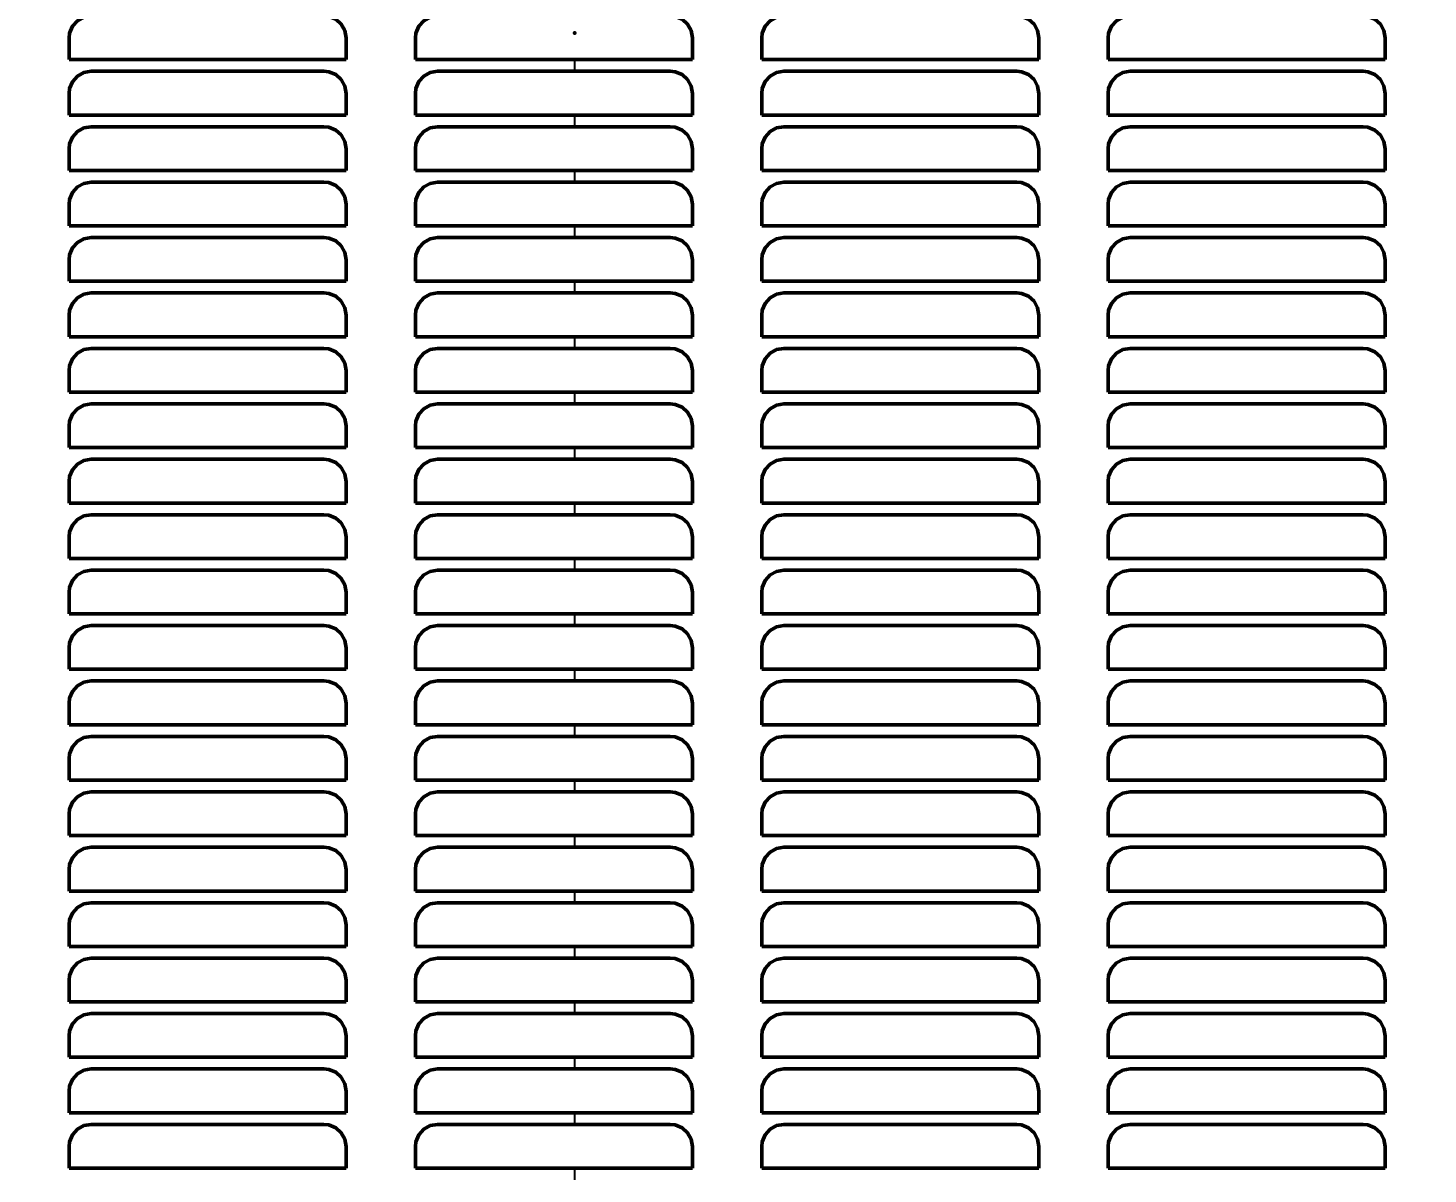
# Model space of a CAD drawing. Header units: inches. Extents: x -0.3 to 42.3, y 0 to 41.5.
# Drawn here: x 12.57 to 25.2, y 10.3 to 20.64 of the extents above; entities that cross this region are included whole.
import ezdxf

# ---------------------------------------------------------------- set-up
doc = ezdxf.new("R2010")
doc.units = ezdxf.units.IN
doc.header["$MEASUREMENT"] = 0
for name, color, linetype, lineweight in [('2d ConnectionPoints', 7, 'Continuous', 50), ('AM_0', 7, 'Continuous', 50), ('AM_4', 3, 'Continuous', 25), ('AM_5', 3, 'Continuous', 25)]:
    doc.layers.add(name, color=color, linetype=linetype, lineweight=lineweight)
doc.dimstyles.get("Standard").update_dxf_attribs({"dimtxt": 0.18, "dimasz": 0.18, "dimexe": 0.18, "dimexo": 0.0625, "dimgap": 0.09, "dimtad": 0, "dimtih": 1, "dimtoh": 1, "dimdec": 4, "dimzin": 0, "dimdsep": 46, "dimtxsty": 'Standard', "dimcen": 0.09, "dimadec": 0, "dimazin": 0, "dimtfac": 1, "dimtdec": 4, "dimtofl": 0, "dimtmove": 0, "dimatfit": 3, "dimfxl": 1, "dimtolj": 1, "dimtzin": 0, "dimarcsym": 0})

# ---------------------------------------------------------------- blocks, each defined once
blk = doc.blocks.new('*D1')
at = {"layer": 'AM_5', "color": 0, "lineweight": -2}
for p, q in [((17.5, 41.5), (39.27, 41.5)), ((39.27, 39.5), (39.27, 26.385)), ((39.27, 2), (39.27, 15.115)), ((3.39, 0), (39.27, 0))]:
    blk.add_line(p, q, dxfattribs=at)
at = {"layer": 'AM_5', "color": 0}
for points in [[(39.603, 39.5), (38.937, 39.5), (39.27, 41.5)], [(38.937, 2), (39.603, 2), (39.27, 0)]]:
    blk.add_solid(points, dxfattribs=at)
at = {"layer": 'Defpoints', "color": 0}
for p in [(17.5, 41.5), (3.39, 0), (39.27, 0)]:
    blk.add_point(p, dxfattribs=at)
at = {"layer": 'AM_5', "color": 0, "insert": (39.27, 20.75), "char_height": 2, "attachment_point": 5, "rotation": 90}
blk.add_mtext('\\A1;41.5 in', dxfattribs=at)

msp = doc.modelspace()

# ---------------------------------------------------------------- linework, layer by layer
at = {"layer": '2d ConnectionPoints'}
msp.add_point((17.5, 20.594), dxfattribs=at)
msp.add_point((17.5, 20.594), dxfattribs=at)
at = {"layer": 'AM_0'}
for p, q in [((12.939, 20.55), (12.939, 20.355)), ((15.439, 20.355), (15.439, 20.55)), ((16.064, 20.55), (16.064, 20.355)), ((18.564, 20.355), (18.564, 20.55)), ((19.189, 20.55), (19.189, 20.355)), ((21.689, 20.355), (21.689, 20.55)), ((22.314, 20.55), (22.314, 20.355)), ((24.814, 20.355), (24.814, 20.55)), ((12.939, 20.355), (15.439, 20.355)), ((16.064, 20.355), (18.564, 20.355)), ((19.189, 20.355), (21.689, 20.355)), ((22.314, 20.355), (24.814, 20.355)), ((15.239, 20.25), (13.139, 20.25)), ((18.364, 20.25), (16.264, 20.25)), ((21.489, 20.25), (19.389, 20.25)), ((24.614, 20.25), (22.514, 20.25)), ((12.939, 20.05), (12.939, 19.855)), ((15.439, 19.855), (15.439, 20.05)), ((16.064, 20.05), (16.064, 19.855)), ((18.564, 19.855), (18.564, 20.05)), ((19.189, 20.05), (19.189, 19.855)), ((21.689, 19.855), (21.689, 20.05)), ((22.314, 20.05), (22.314, 19.855)), ((24.814, 19.855), (24.814, 20.05)), ((12.939, 19.855), (15.439, 19.855)), ((16.064, 19.855), (18.564, 19.855)), ((19.189, 19.855), (21.689, 19.855)), ((22.314, 19.855), (24.814, 19.855)), ((15.239, 19.75), (13.139, 19.75)), ((18.364, 19.75), (16.264, 19.75)), ((21.489, 19.75), (19.389, 19.75)), ((24.614, 19.75), (22.514, 19.75)), ((12.939, 19.55), (12.939, 19.355)), ((15.439, 19.355), (15.439, 19.55)), ((16.064, 19.55), (16.064, 19.355)), ((18.564, 19.355), (18.564, 19.55)), ((19.189, 19.55), (19.189, 19.355)), ((21.689, 19.355), (21.689, 19.55)), ((22.314, 19.55), (22.314, 19.355)), ((24.814, 19.355), (24.814, 19.55)), ((12.939, 19.355), (15.439, 19.355)), ((16.064, 19.355), (18.564, 19.355)), ((19.189, 19.355), (21.689, 19.355)), ((22.314, 19.355), (24.814, 19.355)), ((15.239, 19.25), (13.139, 19.25)), ((18.364, 19.25), (16.264, 19.25)), ((21.489, 19.25), (19.389, 19.25)), ((24.614, 19.25), (22.514, 19.25)), ((12.939, 19.05), (12.939, 18.855)), ((15.439, 18.855), (15.439, 19.05)), ((16.064, 19.05), (16.064, 18.855)), ((18.564, 18.855), (18.564, 19.05)), ((19.189, 19.05), (19.189, 18.855)), ((21.689, 18.855), (21.689, 19.05)), ((22.314, 19.05), (22.314, 18.855)), ((24.814, 18.855), (24.814, 19.05)), ((12.939, 18.855), (15.439, 18.855)), ((16.064, 18.855), (18.564, 18.855)), ((19.189, 18.855), (21.689, 18.855)), ((22.314, 18.855), (24.814, 18.855)), ((15.239, 18.75), (13.139, 18.75)), ((18.364, 18.75), (16.264, 18.75)), ((21.489, 18.75), (19.389, 18.75)), ((24.614, 18.75), (22.514, 18.75)), ((12.939, 18.55), (12.939, 18.355)), ((15.439, 18.355), (15.439, 18.55)), ((16.064, 18.55), (16.064, 18.355)), ((18.564, 18.355), (18.564, 18.55)), ((19.189, 18.55), (19.189, 18.355)), ((21.689, 18.355), (21.689, 18.55)), ((22.314, 18.55), (22.314, 18.355)), ((24.814, 18.355), (24.814, 18.55)), ((12.939, 18.355), (15.439, 18.355)), ((16.064, 18.355), (18.564, 18.355)), ((19.189, 18.355), (21.689, 18.355)), ((22.314, 18.355), (24.814, 18.355)), ((15.239, 18.25), (13.139, 18.25)), ((18.364, 18.25), (16.264, 18.25)), ((21.489, 18.25), (19.389, 18.25)), ((24.614, 18.25), (22.514, 18.25)), ((12.939, 18.05), (12.939, 17.855)), ((15.439, 17.855), (15.439, 18.05)), ((16.064, 18.05), (16.064, 17.855)), ((18.564, 17.855), (18.564, 18.05)), ((19.189, 18.05), (19.189, 17.855)), ((21.689, 17.855), (21.689, 18.05)), ((22.314, 18.05), (22.314, 17.855)), ((24.814, 17.855), (24.814, 18.05)), ((12.939, 17.855), (15.439, 17.855)), ((16.064, 17.855), (18.564, 17.855)), ((19.189, 17.855), (21.689, 17.855)), ((22.314, 17.855), (24.814, 17.855)), ((15.239, 17.75), (13.139, 17.75)), ((18.364, 17.75), (16.264, 17.75)), ((21.489, 17.75), (19.389, 17.75)), ((24.614, 17.75), (22.514, 17.75)), ((12.939, 17.55), (12.939, 17.355)), ((15.439, 17.355), (15.439, 17.55)), ((16.064, 17.55), (16.064, 17.355)), ((18.564, 17.355), (18.564, 17.55)), ((19.189, 17.55), (19.189, 17.355)), ((21.689, 17.355), (21.689, 17.55)), ((22.314, 17.55), (22.314, 17.355)), ((24.814, 17.355), (24.814, 17.55)), ((12.939, 17.355), (15.439, 17.355)), ((16.064, 17.355), (18.564, 17.355)), ((19.189, 17.355), (21.689, 17.355)), ((22.314, 17.355), (24.814, 17.355)), ((15.239, 17.25), (13.139, 17.25)), ((18.364, 17.25), (16.264, 17.25)), ((21.489, 17.25), (19.389, 17.25)), ((24.614, 17.25), (22.514, 17.25)), ((12.939, 17.05), (12.939, 16.855)), ((15.439, 16.855), (15.439, 17.05)), ((16.064, 17.05), (16.064, 16.855)), ((18.564, 16.855), (18.564, 17.05)), ((19.189, 17.05), (19.189, 16.855)), ((21.689, 16.855), (21.689, 17.05)), ((22.314, 17.05), (22.314, 16.855)), ((24.814, 16.855), (24.814, 17.05)), ((12.939, 16.855), (15.439, 16.855)), ((16.064, 16.855), (18.564, 16.855)), ((19.189, 16.855), (21.689, 16.855)), ((22.314, 16.855), (24.814, 16.855)), ((15.239, 16.75), (13.139, 16.75)), ((18.364, 16.75), (16.264, 16.75)), ((21.489, 16.75), (19.389, 16.75)), ((24.614, 16.75), (22.514, 16.75)), ((12.939, 16.55), (12.939, 16.355)), ((15.439, 16.355), (15.439, 16.55)), ((16.064, 16.55), (16.064, 16.355)), ((18.564, 16.355), (18.564, 16.55)), ((19.189, 16.55), (19.189, 16.355)), ((21.689, 16.355), (21.689, 16.55)), ((22.314, 16.55), (22.314, 16.355)), ((24.814, 16.355), (24.814, 16.55)), ((12.939, 16.355), (15.439, 16.355)), ((16.064, 16.355), (18.564, 16.355)), ((19.189, 16.355), (21.689, 16.355)), ((22.314, 16.355), (24.814, 16.355)), ((15.239, 16.25), (13.139, 16.25)), ((18.364, 16.25), (16.264, 16.25)), ((21.489, 16.25), (19.389, 16.25)), ((24.614, 16.25), (22.514, 16.25)), ((12.939, 16.05), (12.939, 15.855)), ((15.439, 15.855), (15.439, 16.05)), ((16.064, 16.05), (16.064, 15.855)), ((18.564, 15.855), (18.564, 16.05)), ((19.189, 16.05), (19.189, 15.855)), ((21.689, 15.855), (21.689, 16.05)), ((22.314, 16.05), (22.314, 15.855)), ((24.814, 15.855), (24.814, 16.05)), ((12.939, 15.855), (15.439, 15.855)), ((16.064, 15.855), (18.564, 15.855)), ((19.189, 15.855), (21.689, 15.855)), ((22.314, 15.855), (24.814, 15.855)), ((15.239, 15.75), (13.139, 15.75)), ((18.364, 15.75), (16.264, 15.75)), ((21.489, 15.75), (19.389, 15.75)), ((24.614, 15.75), (22.514, 15.75)), ((12.939, 15.55), (12.939, 15.355)), ((15.439, 15.355), (15.439, 15.55)), ((16.064, 15.55), (16.064, 15.355)), ((18.564, 15.355), (18.564, 15.55)), ((19.189, 15.55), (19.189, 15.355)), ((21.689, 15.355), (21.689, 15.55)), ((22.314, 15.55), (22.314, 15.355)), ((24.814, 15.355), (24.814, 15.55)), ((12.939, 15.355), (15.439, 15.355)), ((16.064, 15.355), (18.564, 15.355)), ((19.189, 15.355), (21.689, 15.355)), ((22.314, 15.355), (24.814, 15.355)), ((15.239, 15.25), (13.139, 15.25)), ((18.364, 15.25), (16.264, 15.25)), ((21.489, 15.25), (19.389, 15.25)), ((24.614, 15.25), (22.514, 15.25)), ((12.939, 15.05), (12.939, 14.855)), ((15.439, 14.855), (15.439, 15.05)), ((16.064, 15.05), (16.064, 14.855)), ((18.564, 14.855), (18.564, 15.05)), ((19.189, 15.05), (19.189, 14.855)), ((21.689, 14.855), (21.689, 15.05)), ((22.314, 15.05), (22.314, 14.855)), ((24.814, 14.855), (24.814, 15.05)), ((12.939, 14.855), (15.439, 14.855)), ((16.064, 14.855), (18.564, 14.855)), ((19.189, 14.855), (21.689, 14.855)), ((22.314, 14.855), (24.814, 14.855)), ((15.239, 14.75), (13.139, 14.75)), ((18.364, 14.75), (16.264, 14.75)), ((21.489, 14.75), (19.389, 14.75)), ((24.614, 14.75), (22.514, 14.75)), ((12.939, 14.55), (12.939, 14.355)), ((15.439, 14.355), (15.439, 14.55)), ((16.064, 14.55), (16.064, 14.355)), ((18.564, 14.355), (18.564, 14.55)), ((19.189, 14.55), (19.189, 14.355)), ((21.689, 14.355), (21.689, 14.55)), ((22.314, 14.55), (22.314, 14.355)), ((24.814, 14.355), (24.814, 14.55)), ((12.939, 14.355), (15.439, 14.355)), ((16.064, 14.355), (18.564, 14.355)), ((19.189, 14.355), (21.689, 14.355)), ((22.314, 14.355), (24.814, 14.355)), ((15.239, 14.25), (13.139, 14.25)), ((18.364, 14.25), (16.264, 14.25)), ((21.489, 14.25), (19.389, 14.25)), ((24.614, 14.25), (22.514, 14.25)), ((12.939, 14.05), (12.939, 13.855)), ((15.439, 13.855), (15.439, 14.05)), ((16.064, 14.05), (16.064, 13.855)), ((18.564, 13.855), (18.564, 14.05)), ((19.189, 14.05), (19.189, 13.855)), ((21.689, 13.855), (21.689, 14.05)), ((22.314, 14.05), (22.314, 13.855)), ((24.814, 13.855), (24.814, 14.05)), ((12.939, 13.855), (15.439, 13.855)), ((16.064, 13.855), (18.564, 13.855)), ((19.189, 13.855), (21.689, 13.855)), ((22.314, 13.855), (24.814, 13.855)), ((15.239, 13.75), (13.139, 13.75)), ((18.364, 13.75), (16.264, 13.75)), ((21.489, 13.75), (19.389, 13.75)), ((24.614, 13.75), (22.514, 13.75)), ((12.939, 13.55), (12.939, 13.355)), ((15.439, 13.355), (15.439, 13.55)), ((16.064, 13.55), (16.064, 13.355)), ((18.564, 13.355), (18.564, 13.55)), ((19.189, 13.55), (19.189, 13.355)), ((21.689, 13.355), (21.689, 13.55)), ((22.314, 13.55), (22.314, 13.355)), ((24.814, 13.355), (24.814, 13.55)), ((12.939, 13.355), (15.439, 13.355)), ((16.064, 13.355), (18.564, 13.355)), ((19.189, 13.355), (21.689, 13.355)), ((22.314, 13.355), (24.814, 13.355)), ((15.239, 13.25), (13.139, 13.25)), ((18.364, 13.25), (16.264, 13.25)), ((21.489, 13.25), (19.389, 13.25)), ((24.614, 13.25), (22.514, 13.25)), ((12.939, 13.05), (12.939, 12.855)), ((15.439, 12.855), (15.439, 13.05)), ((16.064, 13.05), (16.064, 12.855)), ((18.564, 12.855), (18.564, 13.05)), ((19.189, 13.05), (19.189, 12.855)), ((21.689, 12.855), (21.689, 13.05)), ((22.314, 13.05), (22.314, 12.855)), ((24.814, 12.855), (24.814, 13.05)), ((12.939, 12.855), (15.439, 12.855)), ((16.064, 12.855), (18.564, 12.855)), ((19.189, 12.855), (21.689, 12.855)), ((22.314, 12.855), (24.814, 12.855)), ((15.239, 12.75), (13.139, 12.75)), ((18.364, 12.75), (16.264, 12.75)), ((21.489, 12.75), (19.389, 12.75)), ((24.614, 12.75), (22.514, 12.75)), ((12.939, 12.55), (12.939, 12.355)), ((15.439, 12.355), (15.439, 12.55)), ((16.064, 12.55), (16.064, 12.355)), ((18.564, 12.355), (18.564, 12.55)), ((19.189, 12.55), (19.189, 12.355)), ((21.689, 12.355), (21.689, 12.55)), ((22.314, 12.55), (22.314, 12.355)), ((24.814, 12.355), (24.814, 12.55)), ((12.939, 12.355), (15.439, 12.355)), ((16.064, 12.355), (18.564, 12.355)), ((19.189, 12.355), (21.689, 12.355)), ((22.314, 12.355), (24.814, 12.355)), ((15.239, 12.25), (13.139, 12.25)), ((18.364, 12.25), (16.264, 12.25)), ((21.489, 12.25), (19.389, 12.25)), ((24.614, 12.25), (22.514, 12.25)), ((12.939, 12.05), (12.939, 11.855)), ((15.439, 11.855), (15.439, 12.05)), ((16.064, 12.05), (16.064, 11.855)), ((18.564, 11.855), (18.564, 12.05)), ((19.189, 12.05), (19.189, 11.855)), ((21.689, 11.855), (21.689, 12.05)), ((22.314, 12.05), (22.314, 11.855)), ((24.814, 11.855), (24.814, 12.05)), ((12.939, 11.855), (15.439, 11.855)), ((15.239, 11.75), (13.139, 11.75)), ((16.064, 11.855), (18.564, 11.855)), ((18.364, 11.75), (16.264, 11.75)), ((19.189, 11.855), (21.689, 11.855)), ((21.489, 11.75), (19.389, 11.75)), ((22.314, 11.855), (24.814, 11.855)), ((24.614, 11.75), (22.514, 11.75)), ((12.939, 11.55), (12.939, 11.355)), ((15.439, 11.355), (15.439, 11.55)), ((16.064, 11.55), (16.064, 11.355)), ((18.564, 11.355), (18.564, 11.55)), ((19.189, 11.55), (19.189, 11.355)), ((21.689, 11.355), (21.689, 11.55)), ((22.314, 11.55), (22.314, 11.355)), ((24.814, 11.355), (24.814, 11.55)), ((12.939, 11.355), (15.439, 11.355)), ((15.239, 11.25), (13.139, 11.25)), ((16.064, 11.355), (18.564, 11.355)), ((18.364, 11.25), (16.264, 11.25)), ((19.189, 11.355), (21.689, 11.355)), ((21.489, 11.25), (19.389, 11.25)), ((22.314, 11.355), (24.814, 11.355)), ((24.614, 11.25), (22.514, 11.25)), ((12.939, 11.05), (12.939, 10.855)), ((15.439, 10.855), (15.439, 11.05)), ((16.064, 11.05), (16.064, 10.855)), ((18.564, 10.855), (18.564, 11.05)), ((19.189, 11.05), (19.189, 10.855)), ((21.689, 10.855), (21.689, 11.05)), ((22.314, 11.05), (22.314, 10.855)), ((24.814, 10.855), (24.814, 11.05)), ((12.939, 10.855), (15.439, 10.855)), ((15.239, 10.75), (13.139, 10.75)), ((16.064, 10.855), (18.564, 10.855)), ((18.364, 10.75), (16.264, 10.75)), ((19.189, 10.855), (21.689, 10.855)), ((21.489, 10.75), (19.389, 10.75)), ((22.314, 10.855), (24.814, 10.855)), ((24.614, 10.75), (22.514, 10.75)), ((12.939, 10.55), (12.939, 10.355)), ((15.439, 10.355), (15.439, 10.55)), ((16.064, 10.55), (16.064, 10.355)), ((18.564, 10.355), (18.564, 10.55)), ((19.189, 10.55), (19.189, 10.355)), ((21.689, 10.355), (21.689, 10.55)), ((22.314, 10.55), (22.314, 10.355)), ((24.814, 10.355), (24.814, 10.55)), ((12.939, 10.355), (15.439, 10.355)), ((16.064, 10.355), (18.564, 10.355)), ((19.189, 10.355), (21.689, 10.355)), ((22.314, 10.355), (24.814, 10.355))]:
    msp.add_line(p, q, dxfattribs=at)
for points in [[(13.139, 20.75), (13.07276, 20.73871), (13.014, 20.70612), (12.96934, 20.65591), (12.94385, 20.59377), (12.939, 20.55)], [(15.439, 20.55), (15.42773, 20.61619), (15.39519, 20.67492), (15.34504, 20.71958), (15.28293, 20.74511), (15.239, 20.75)], [(16.264, 20.75), (16.1978, 20.73872), (16.13906, 20.70617), (16.0944, 20.65601), (16.06888, 20.59389), (16.064, 20.55)], [(18.564, 20.55), (18.55273, 20.6162), (18.52018, 20.67493), (18.47002, 20.71959), (18.40791, 20.74512), (18.364, 20.75)], [(19.389, 20.75), (19.32279, 20.73872), (19.26405, 20.70617), (19.2194, 20.656), (19.19387, 20.59388), (19.189, 20.55)], [(21.689, 20.55), (21.67774, 20.61617), (21.64522, 20.67488), (21.59511, 20.71953), (21.53302, 20.7451), (21.489, 20.75)], [(22.514, 20.75), (22.44776, 20.73871), (22.38898, 20.70611), (22.34433, 20.65589), (22.31884, 20.59374), (22.314, 20.55)], [(24.814, 20.55), (24.80276, 20.61611), (24.77031, 20.67476), (24.7203, 20.71941), (24.65825, 20.74504), (24.614, 20.75)], [(13.139, 20.25), (13.07276, 20.23871), (13.014, 20.20612), (12.96934, 20.15591), (12.94385, 20.09377), (12.939, 20.05)], [(15.439, 20.05), (15.42773, 20.11619), (15.39519, 20.17492), (15.34504, 20.21958), (15.28293, 20.24511), (15.239, 20.25)], [(16.264, 20.25), (16.1978, 20.23872), (16.13906, 20.20617), (16.0944, 20.15601), (16.06888, 20.09389), (16.064, 20.05)], [(18.564, 20.05), (18.55273, 20.1162), (18.52018, 20.17493), (18.47002, 20.21959), (18.40791, 20.24512), (18.364, 20.25)], [(19.389, 20.25), (19.32279, 20.23872), (19.26405, 20.20617), (19.2194, 20.156), (19.19387, 20.09388), (19.189, 20.05)], [(21.689, 20.05), (21.67774, 20.11617), (21.64522, 20.17488), (21.59511, 20.21953), (21.53302, 20.2451), (21.489, 20.25)], [(22.514, 20.25), (22.44776, 20.23871), (22.38898, 20.20611), (22.34433, 20.15589), (22.31884, 20.09374), (22.314, 20.05)], [(24.814, 20.05), (24.80276, 20.11611), (24.77031, 20.17476), (24.7203, 20.21941), (24.65825, 20.24504), (24.614, 20.25)], [(13.139, 19.75), (13.07276, 19.73871), (13.014, 19.70612), (12.96934, 19.65591), (12.94385, 19.59377), (12.939, 19.55)], [(15.439, 19.55), (15.42773, 19.61619), (15.39519, 19.67492), (15.34504, 19.71958), (15.28293, 19.74511), (15.239, 19.75)], [(16.264, 19.75), (16.1978, 19.73872), (16.13906, 19.70617), (16.0944, 19.65601), (16.06888, 19.59389), (16.064, 19.55)], [(18.564, 19.55), (18.55273, 19.6162), (18.52018, 19.67493), (18.47002, 19.71959), (18.40791, 19.74512), (18.364, 19.75)], [(19.389, 19.75), (19.32279, 19.73872), (19.26405, 19.70617), (19.2194, 19.656), (19.19387, 19.59388), (19.189, 19.55)], [(21.689, 19.55), (21.67774, 19.61617), (21.64522, 19.67488), (21.59511, 19.71953), (21.53302, 19.7451), (21.489, 19.75)], [(22.514, 19.75), (22.44776, 19.73871), (22.38898, 19.70611), (22.34433, 19.65589), (22.31884, 19.59374), (22.314, 19.55)], [(24.814, 19.55), (24.80276, 19.61611), (24.77031, 19.67476), (24.7203, 19.71941), (24.65825, 19.74504), (24.614, 19.75)], [(13.139, 19.25), (13.07276, 19.23871), (13.014, 19.20612), (12.96934, 19.15591), (12.94385, 19.09377), (12.939, 19.05)], [(15.439, 19.05), (15.42773, 19.11619), (15.39519, 19.17492), (15.34504, 19.21958), (15.28293, 19.24511), (15.239, 19.25)], [(16.264, 19.25), (16.1978, 19.23872), (16.13906, 19.20617), (16.0944, 19.15601), (16.06888, 19.09389), (16.064, 19.05)], [(18.564, 19.05), (18.55273, 19.1162), (18.52018, 19.17493), (18.47002, 19.21959), (18.40791, 19.24512), (18.364, 19.25)], [(19.389, 19.25), (19.32279, 19.23872), (19.26405, 19.20617), (19.2194, 19.156), (19.19387, 19.09388), (19.189, 19.05)], [(21.689, 19.05), (21.67774, 19.11617), (21.64522, 19.17488), (21.59511, 19.21953), (21.53302, 19.2451), (21.489, 19.25)], [(22.514, 19.25), (22.44776, 19.23871), (22.38898, 19.20611), (22.34433, 19.15589), (22.31884, 19.09374), (22.314, 19.05)], [(24.814, 19.05), (24.80276, 19.11611), (24.77031, 19.17476), (24.7203, 19.21941), (24.65825, 19.24504), (24.614, 19.25)], [(13.139, 18.75), (13.07276, 18.73871), (13.014, 18.70612), (12.96934, 18.65591), (12.94385, 18.59377), (12.939, 18.55)], [(15.439, 18.55), (15.42773, 18.61619), (15.39519, 18.67492), (15.34504, 18.71958), (15.28293, 18.74511), (15.239, 18.75)], [(16.264, 18.75), (16.1978, 18.73872), (16.13906, 18.70617), (16.0944, 18.65601), (16.06888, 18.59389), (16.064, 18.55)], [(18.564, 18.55), (18.55273, 18.6162), (18.52018, 18.67493), (18.47002, 18.71959), (18.40791, 18.74512), (18.364, 18.75)], [(19.389, 18.75), (19.32279, 18.73872), (19.26405, 18.70617), (19.2194, 18.656), (19.19387, 18.59388), (19.189, 18.55)], [(21.689, 18.55), (21.67774, 18.61617), (21.64522, 18.67488), (21.59511, 18.71953), (21.53302, 18.7451), (21.489, 18.75)], [(22.514, 18.75), (22.44776, 18.73871), (22.38898, 18.70611), (22.34433, 18.65589), (22.31884, 18.59374), (22.314, 18.55)], [(24.814, 18.55), (24.80276, 18.61611), (24.77031, 18.67476), (24.7203, 18.71941), (24.65825, 18.74504), (24.614, 18.75)], [(13.139, 18.25), (13.07276, 18.23871), (13.014, 18.20612), (12.96934, 18.15591), (12.94385, 18.09377), (12.939, 18.05)], [(15.439, 18.05), (15.42773, 18.11619), (15.39519, 18.17492), (15.34504, 18.21958), (15.28293, 18.24511), (15.239, 18.25)], [(16.264, 18.25), (16.1978, 18.23872), (16.13906, 18.20617), (16.0944, 18.15601), (16.06888, 18.09389), (16.064, 18.05)], [(18.564, 18.05), (18.55273, 18.1162), (18.52018, 18.17493), (18.47002, 18.21959), (18.40791, 18.24512), (18.364, 18.25)], [(19.389, 18.25), (19.32279, 18.23872), (19.26405, 18.20617), (19.2194, 18.156), (19.19387, 18.09388), (19.189, 18.05)], [(21.689, 18.05), (21.67774, 18.11617), (21.64522, 18.17488), (21.59511, 18.21953), (21.53302, 18.2451), (21.489, 18.25)], [(22.514, 18.25), (22.44776, 18.23871), (22.38898, 18.20611), (22.34433, 18.15589), (22.31884, 18.09374), (22.314, 18.05)], [(24.814, 18.05), (24.80276, 18.11611), (24.77031, 18.17476), (24.7203, 18.21941), (24.65825, 18.24504), (24.614, 18.25)], [(13.139, 17.75), (13.07276, 17.73871), (13.014, 17.70612), (12.96934, 17.65591), (12.94385, 17.59377), (12.939, 17.55)], [(15.439, 17.55), (15.42773, 17.61619), (15.39519, 17.67492), (15.34504, 17.71958), (15.28293, 17.74511), (15.239, 17.75)], [(16.264, 17.75), (16.1978, 17.73872), (16.13906, 17.70617), (16.0944, 17.65601), (16.06888, 17.59389), (16.064, 17.55)], [(18.564, 17.55), (18.55273, 17.6162), (18.52018, 17.67493), (18.47002, 17.71959), (18.40791, 17.74512), (18.364, 17.75)], [(19.389, 17.75), (19.32279, 17.73872), (19.26405, 17.70617), (19.2194, 17.656), (19.19387, 17.59388), (19.189, 17.55)], [(21.689, 17.55), (21.67774, 17.61617), (21.64522, 17.67488), (21.59511, 17.71953), (21.53302, 17.7451), (21.489, 17.75)], [(22.514, 17.75), (22.44776, 17.73871), (22.38898, 17.70611), (22.34433, 17.65589), (22.31884, 17.59374), (22.314, 17.55)], [(24.814, 17.55), (24.80276, 17.61611), (24.77031, 17.67476), (24.7203, 17.71941), (24.65825, 17.74504), (24.614, 17.75)], [(13.139, 17.25), (13.07276, 17.23871), (13.014, 17.20612), (12.96934, 17.15591), (12.94385, 17.09377), (12.939, 17.05)], [(15.439, 17.05), (15.42773, 17.11619), (15.39519, 17.17492), (15.34504, 17.21958), (15.28293, 17.24511), (15.239, 17.25)], [(16.264, 17.25), (16.1978, 17.23872), (16.13906, 17.20617), (16.0944, 17.15601), (16.06888, 17.09389), (16.064, 17.05)], [(18.564, 17.05), (18.55273, 17.1162), (18.52018, 17.17493), (18.47002, 17.21959), (18.40791, 17.24512), (18.364, 17.25)], [(19.389, 17.25), (19.32279, 17.23872), (19.26405, 17.20617), (19.2194, 17.156), (19.19387, 17.09388), (19.189, 17.05)], [(21.689, 17.05), (21.67774, 17.11617), (21.64522, 17.17488), (21.59511, 17.21953), (21.53302, 17.2451), (21.489, 17.25)], [(22.514, 17.25), (22.44776, 17.23871), (22.38898, 17.20611), (22.34433, 17.15589), (22.31884, 17.09374), (22.314, 17.05)], [(24.814, 17.05), (24.80276, 17.11611), (24.77031, 17.17476), (24.7203, 17.21941), (24.65825, 17.24504), (24.614, 17.25)], [(13.139, 16.75), (13.07276, 16.73871), (13.014, 16.70612), (12.96934, 16.65591), (12.94385, 16.59377), (12.939, 16.55)], [(15.439, 16.55), (15.42773, 16.61619), (15.39519, 16.67492), (15.34504, 16.71958), (15.28293, 16.74511), (15.239, 16.75)], [(16.264, 16.75), (16.1978, 16.73872), (16.13906, 16.70617), (16.0944, 16.65601), (16.06888, 16.59389), (16.064, 16.55)], [(18.564, 16.55), (18.55273, 16.6162), (18.52018, 16.67493), (18.47002, 16.71959), (18.40791, 16.74512), (18.364, 16.75)], [(19.389, 16.75), (19.32279, 16.73872), (19.26405, 16.70617), (19.2194, 16.656), (19.19387, 16.59388), (19.189, 16.55)], [(21.689, 16.55), (21.67774, 16.61617), (21.64522, 16.67488), (21.59511, 16.71953), (21.53302, 16.7451), (21.489, 16.75)], [(22.514, 16.75), (22.44776, 16.73871), (22.38898, 16.70611), (22.34433, 16.65589), (22.31884, 16.59374), (22.314, 16.55)], [(24.814, 16.55), (24.80276, 16.61611), (24.77031, 16.67476), (24.7203, 16.71941), (24.65825, 16.74504), (24.614, 16.75)], [(13.139, 16.25), (13.07276, 16.23871), (13.014, 16.20612), (12.96934, 16.15591), (12.94385, 16.09377), (12.939, 16.05)], [(15.439, 16.05), (15.42773, 16.11619), (15.39519, 16.17492), (15.34504, 16.21958), (15.28293, 16.24511), (15.239, 16.25)], [(16.264, 16.25), (16.1978, 16.23872), (16.13906, 16.20617), (16.0944, 16.15601), (16.06888, 16.09389), (16.064, 16.05)], [(18.564, 16.05), (18.55273, 16.1162), (18.52018, 16.17493), (18.47002, 16.21959), (18.40791, 16.24512), (18.364, 16.25)], [(19.389, 16.25), (19.32279, 16.23872), (19.26405, 16.20617), (19.2194, 16.156), (19.19387, 16.09388), (19.189, 16.05)], [(21.689, 16.05), (21.67774, 16.11617), (21.64522, 16.17488), (21.59511, 16.21953), (21.53302, 16.2451), (21.489, 16.25)], [(22.514, 16.25), (22.44776, 16.23871), (22.38898, 16.20611), (22.34433, 16.15589), (22.31884, 16.09374), (22.314, 16.05)], [(24.814, 16.05), (24.80276, 16.11611), (24.77031, 16.17476), (24.7203, 16.21941), (24.65825, 16.24504), (24.614, 16.25)], [(13.139, 15.75), (13.07276, 15.73871), (13.014, 15.70612), (12.96934, 15.65591), (12.94385, 15.59377), (12.939, 15.55)], [(15.439, 15.55), (15.42773, 15.61619), (15.39519, 15.67492), (15.34504, 15.71958), (15.28293, 15.74511), (15.239, 15.75)], [(16.264, 15.75), (16.1978, 15.73872), (16.13906, 15.70617), (16.0944, 15.65601), (16.06888, 15.59389), (16.064, 15.55)], [(18.564, 15.55), (18.55273, 15.6162), (18.52018, 15.67493), (18.47002, 15.71959), (18.40791, 15.74512), (18.364, 15.75)], [(19.389, 15.75), (19.32279, 15.73872), (19.26405, 15.70617), (19.2194, 15.656), (19.19387, 15.59388), (19.189, 15.55)], [(21.689, 15.55), (21.67774, 15.61617), (21.64522, 15.67488), (21.59511, 15.71953), (21.53302, 15.7451), (21.489, 15.75)], [(22.514, 15.75), (22.44776, 15.73871), (22.38898, 15.70611), (22.34433, 15.65589), (22.31884, 15.59374), (22.314, 15.55)], [(24.814, 15.55), (24.80276, 15.61611), (24.77031, 15.67476), (24.7203, 15.71941), (24.65825, 15.74504), (24.614, 15.75)], [(13.139, 15.25), (13.07276, 15.23871), (13.014, 15.20612), (12.96934, 15.15591), (12.94385, 15.09377), (12.939, 15.05)], [(15.439, 15.05), (15.42773, 15.11619), (15.39519, 15.17492), (15.34504, 15.21958), (15.28293, 15.24511), (15.239, 15.25)], [(16.264, 15.25), (16.1978, 15.23872), (16.13906, 15.20617), (16.0944, 15.15601), (16.06888, 15.09389), (16.064, 15.05)], [(18.564, 15.05), (18.55273, 15.1162), (18.52018, 15.17493), (18.47002, 15.21959), (18.40791, 15.24512), (18.364, 15.25)], [(19.389, 15.25), (19.32279, 15.23872), (19.26405, 15.20617), (19.2194, 15.156), (19.19387, 15.09388), (19.189, 15.05)], [(21.689, 15.05), (21.67774, 15.11617), (21.64522, 15.17488), (21.59511, 15.21953), (21.53302, 15.2451), (21.489, 15.25)], [(22.514, 15.25), (22.44776, 15.23871), (22.38898, 15.20611), (22.34433, 15.15589), (22.31884, 15.09374), (22.314, 15.05)], [(24.814, 15.05), (24.80276, 15.11611), (24.77031, 15.17476), (24.7203, 15.21941), (24.65825, 15.24504), (24.614, 15.25)], [(13.139, 14.75), (13.07276, 14.73871), (13.014, 14.70612), (12.96934, 14.65591), (12.94385, 14.59377), (12.939, 14.55)], [(15.439, 14.55), (15.42773, 14.61619), (15.39519, 14.67492), (15.34504, 14.71958), (15.28293, 14.74511), (15.239, 14.75)], [(16.264, 14.75), (16.1978, 14.73872), (16.13906, 14.70617), (16.0944, 14.65601), (16.06888, 14.59389), (16.064, 14.55)], [(18.564, 14.55), (18.55273, 14.6162), (18.52018, 14.67493), (18.47002, 14.71959), (18.40791, 14.74512), (18.364, 14.75)], [(19.389, 14.75), (19.32279, 14.73872), (19.26405, 14.70617), (19.2194, 14.656), (19.19387, 14.59388), (19.189, 14.55)], [(21.689, 14.55), (21.67774, 14.61617), (21.64522, 14.67488), (21.59511, 14.71953), (21.53302, 14.7451), (21.489, 14.75)], [(22.514, 14.75), (22.44776, 14.73871), (22.38898, 14.70611), (22.34433, 14.65589), (22.31884, 14.59374), (22.314, 14.55)], [(24.814, 14.55), (24.80276, 14.61611), (24.77031, 14.67476), (24.7203, 14.71941), (24.65825, 14.74504), (24.614, 14.75)], [(13.139, 14.25), (13.07276, 14.23871), (13.014, 14.20612), (12.96934, 14.15591), (12.94385, 14.09377), (12.939, 14.05)], [(15.439, 14.05), (15.42773, 14.11619), (15.39519, 14.17492), (15.34504, 14.21958), (15.28293, 14.24511), (15.239, 14.25)], [(16.264, 14.25), (16.1978, 14.23872), (16.13906, 14.20617), (16.0944, 14.15601), (16.06888, 14.09389), (16.064, 14.05)], [(18.564, 14.05), (18.55273, 14.1162), (18.52018, 14.17493), (18.47002, 14.21959), (18.40791, 14.24512), (18.364, 14.25)], [(19.389, 14.25), (19.32279, 14.23872), (19.26405, 14.20617), (19.2194, 14.156), (19.19387, 14.09388), (19.189, 14.05)], [(21.689, 14.05), (21.67774, 14.11617), (21.64522, 14.17488), (21.59511, 14.21953), (21.53302, 14.2451), (21.489, 14.25)], [(22.514, 14.25), (22.44776, 14.23871), (22.38898, 14.20611), (22.34433, 14.15589), (22.31884, 14.09374), (22.314, 14.05)], [(24.814, 14.05), (24.80276, 14.11611), (24.77031, 14.17476), (24.7203, 14.21941), (24.65825, 14.24504), (24.614, 14.25)], [(13.139, 13.75), (13.07276, 13.73871), (13.014, 13.70612), (12.96934, 13.65591), (12.94385, 13.59377), (12.939, 13.55)], [(15.439, 13.55), (15.42773, 13.61619), (15.39519, 13.67492), (15.34504, 13.71958), (15.28293, 13.74511), (15.239, 13.75)], [(16.264, 13.75), (16.1978, 13.73872), (16.13906, 13.70617), (16.0944, 13.65601), (16.06888, 13.59389), (16.064, 13.55)], [(18.564, 13.55), (18.55273, 13.6162), (18.52018, 13.67493), (18.47002, 13.71959), (18.40791, 13.74512), (18.364, 13.75)], [(19.389, 13.75), (19.32279, 13.73872), (19.26405, 13.70617), (19.2194, 13.656), (19.19387, 13.59388), (19.189, 13.55)], [(21.689, 13.55), (21.67774, 13.61617), (21.64522, 13.67488), (21.59511, 13.71953), (21.53302, 13.7451), (21.489, 13.75)], [(22.514, 13.75), (22.44776, 13.73871), (22.38898, 13.70611), (22.34433, 13.65589), (22.31884, 13.59374), (22.314, 13.55)], [(24.814, 13.55), (24.80276, 13.61611), (24.77031, 13.67476), (24.7203, 13.71941), (24.65825, 13.74504), (24.614, 13.75)], [(13.139, 13.25), (13.07276, 13.23871), (13.014, 13.20612), (12.96934, 13.15591), (12.94385, 13.09377), (12.939, 13.05)], [(15.439, 13.05), (15.42773, 13.11619), (15.39519, 13.17492), (15.34504, 13.21958), (15.28293, 13.24511), (15.239, 13.25)], [(16.264, 13.25), (16.1978, 13.23872), (16.13906, 13.20617), (16.0944, 13.15601), (16.06888, 13.09389), (16.064, 13.05)], [(18.564, 13.05), (18.55273, 13.1162), (18.52018, 13.17493), (18.47002, 13.21959), (18.40791, 13.24512), (18.364, 13.25)], [(19.389, 13.25), (19.32279, 13.23872), (19.26405, 13.20617), (19.2194, 13.156), (19.19387, 13.09388), (19.189, 13.05)], [(21.689, 13.05), (21.67774, 13.11617), (21.64522, 13.17488), (21.59511, 13.21953), (21.53302, 13.2451), (21.489, 13.25)], [(22.514, 13.25), (22.44776, 13.23871), (22.38898, 13.20611), (22.34433, 13.15589), (22.31884, 13.09374), (22.314, 13.05)], [(24.814, 13.05), (24.80276, 13.11611), (24.77031, 13.17476), (24.7203, 13.21941), (24.65825, 13.24504), (24.614, 13.25)], [(13.139, 12.75), (13.07276, 12.73871), (13.014, 12.70612), (12.96934, 12.65591), (12.94385, 12.59377), (12.939, 12.55)], [(15.439, 12.55), (15.42773, 12.61619), (15.39519, 12.67492), (15.34504, 12.71958), (15.28293, 12.74511), (15.239, 12.75)], [(16.264, 12.75), (16.1978, 12.73872), (16.13906, 12.70617), (16.0944, 12.65601), (16.06888, 12.59389), (16.064, 12.55)], [(18.564, 12.55), (18.55273, 12.6162), (18.52018, 12.67493), (18.47002, 12.71959), (18.40791, 12.74512), (18.364, 12.75)], [(19.389, 12.75), (19.32279, 12.73872), (19.26405, 12.70617), (19.2194, 12.656), (19.19387, 12.59388), (19.189, 12.55)], [(21.689, 12.55), (21.67774, 12.61617), (21.64522, 12.67488), (21.59511, 12.71953), (21.53302, 12.7451), (21.489, 12.75)], [(22.514, 12.75), (22.44776, 12.73871), (22.38898, 12.70611), (22.34433, 12.65589), (22.31884, 12.59374), (22.314, 12.55)], [(24.814, 12.55), (24.80276, 12.61611), (24.77031, 12.67476), (24.7203, 12.71941), (24.65825, 12.74504), (24.614, 12.75)], [(13.139, 12.25), (13.07276, 12.23871), (13.014, 12.20612), (12.96934, 12.15591), (12.94385, 12.09377), (12.939, 12.05)], [(15.439, 12.05), (15.42773, 12.11619), (15.39519, 12.17492), (15.34504, 12.21958), (15.28293, 12.24511), (15.239, 12.25)], [(16.264, 12.25), (16.1978, 12.23872), (16.13906, 12.20617), (16.0944, 12.15601), (16.06888, 12.09389), (16.064, 12.05)], [(18.564, 12.05), (18.55273, 12.1162), (18.52018, 12.17493), (18.47002, 12.21959), (18.40791, 12.24512), (18.364, 12.25)], [(19.389, 12.25), (19.32279, 12.23872), (19.26405, 12.20617), (19.2194, 12.156), (19.19387, 12.09388), (19.189, 12.05)], [(21.689, 12.05), (21.67774, 12.11617), (21.64522, 12.17488), (21.59511, 12.21953), (21.53302, 12.2451), (21.489, 12.25)], [(22.514, 12.25), (22.44776, 12.23871), (22.38898, 12.20611), (22.34433, 12.15589), (22.31884, 12.09374), (22.314, 12.05)], [(24.814, 12.05), (24.80276, 12.11611), (24.77031, 12.17476), (24.7203, 12.21941), (24.65825, 12.24504), (24.614, 12.25)], [(13.139, 11.75), (13.07276, 11.73871), (13.014, 11.70612), (12.96934, 11.65591), (12.94385, 11.59377), (12.939, 11.55)], [(15.439, 11.55), (15.42773, 11.61619), (15.39519, 11.67492), (15.34504, 11.71958), (15.28293, 11.74511), (15.239, 11.75)], [(16.264, 11.75), (16.1978, 11.73872), (16.13906, 11.70617), (16.0944, 11.65601), (16.06888, 11.59389), (16.064, 11.55)], [(18.564, 11.55), (18.55273, 11.6162), (18.52018, 11.67493), (18.47002, 11.71959), (18.40791, 11.74512), (18.364, 11.75)], [(19.389, 11.75), (19.32279, 11.73872), (19.26405, 11.70617), (19.2194, 11.656), (19.19387, 11.59388), (19.189, 11.55)], [(21.689, 11.55), (21.67774, 11.61617), (21.64522, 11.67488), (21.59511, 11.71953), (21.53302, 11.7451), (21.489, 11.75)], [(22.514, 11.75), (22.44776, 11.73871), (22.38898, 11.70611), (22.34433, 11.65589), (22.31884, 11.59374), (22.314, 11.55)], [(24.814, 11.55), (24.80276, 11.61611), (24.77031, 11.67476), (24.7203, 11.71941), (24.65825, 11.74504), (24.614, 11.75)], [(13.139, 11.25), (13.07276, 11.23871), (13.014, 11.20612), (12.96934, 11.15591), (12.94385, 11.09377), (12.939, 11.05)], [(15.439, 11.05), (15.42773, 11.11619), (15.39519, 11.17492), (15.34504, 11.21958), (15.28293, 11.24511), (15.239, 11.25)], [(16.264, 11.25), (16.1978, 11.23872), (16.13906, 11.20617), (16.0944, 11.15601), (16.06888, 11.09389), (16.064, 11.05)], [(18.564, 11.05), (18.55273, 11.1162), (18.52018, 11.17493), (18.47002, 11.21959), (18.40791, 11.24512), (18.364, 11.25)], [(19.389, 11.25), (19.32279, 11.23872), (19.26405, 11.20617), (19.2194, 11.156), (19.19387, 11.09388), (19.189, 11.05)], [(21.689, 11.05), (21.67774, 11.11617), (21.64522, 11.17488), (21.59511, 11.21953), (21.53302, 11.2451), (21.489, 11.25)], [(22.514, 11.25), (22.44776, 11.23871), (22.38898, 11.20611), (22.34433, 11.15589), (22.31884, 11.09374), (22.314, 11.05)], [(24.814, 11.05), (24.80276, 11.11611), (24.77031, 11.17476), (24.7203, 11.21941), (24.65825, 11.24504), (24.614, 11.25)], [(13.139, 10.75), (13.07276, 10.73871), (13.014, 10.70612), (12.96934, 10.65591), (12.94385, 10.59377), (12.939, 10.55)], [(15.439, 10.55), (15.42773, 10.61619), (15.39519, 10.67492), (15.34504, 10.71958), (15.28293, 10.74511), (15.239, 10.75)], [(16.264, 10.75), (16.1978, 10.73872), (16.13906, 10.70617), (16.0944, 10.65601), (16.06888, 10.59389), (16.064, 10.55)], [(18.564, 10.55), (18.55273, 10.6162), (18.52018, 10.67493), (18.47002, 10.71959), (18.40791, 10.74512), (18.364, 10.75)], [(19.389, 10.75), (19.32279, 10.73872), (19.26405, 10.70617), (19.2194, 10.656), (19.19387, 10.59388), (19.189, 10.55)], [(21.689, 10.55), (21.67774, 10.61617), (21.64522, 10.67488), (21.59511, 10.71953), (21.53302, 10.7451), (21.489, 10.75)], [(22.514, 10.75), (22.44776, 10.73871), (22.38898, 10.70611), (22.34433, 10.65589), (22.31884, 10.59374), (22.314, 10.55)], [(24.814, 10.55), (24.80276, 10.61611), (24.77031, 10.67476), (24.7203, 10.71941), (24.65825, 10.74504), (24.614, 10.75)]]:
    msp.add_lwpolyline(points, dxfattribs=at)
at = {"layer": 'AM_4'}
for p, q in [((17.5, 20.355), (17.5, 20.25)), ((17.5, 19.855), (17.5, 19.75)), ((17.5, 19.355), (17.5, 19.25)), ((17.5, 18.855), (17.5, 18.75)), ((17.5, 18.355), (17.5, 18.25)), ((17.5, 17.855), (17.5, 17.75)), ((17.5, 17.355), (17.5, 17.25)), ((17.5, 16.855), (17.5, 16.75)), ((17.5, 16.355), (17.5, 16.25)), ((17.5, 15.855), (17.5, 15.75)), ((17.5, 15.355), (17.5, 15.25)), ((17.5, 14.855), (17.5, 14.75)), ((17.5, 14.355), (17.5, 14.25)), ((17.5, 13.855), (17.5, 13.75)), ((17.5, 13.355), (17.5, 13.25)), ((17.5, 12.855), (17.5, 12.75)), ((17.5, 12.355), (17.5, 12.25)), ((17.5, 11.855), (17.5, 11.75)), ((17.5, 11.355), (17.5, 11.25)), ((17.5, 10.855), (17.5, 10.75)), ((17.5, 10.355), (17.5, 10.25))]:
    msp.add_line(p, q, dxfattribs=at)

# ---------------------------------------------------------------- dimensions: what is measured, and where the dimension line sits
at = {"layer": 'AM_5'}
dim = msp.add_linear_dim(base=(39.27, 0), p1=(17.5, 41.5), p2=(3.39, 0), angle=90, text='41.5 in', dimstyle='Standard', override={"dimtxt": 2, "dimasz": 2, "dimexe": 0, "dimexo": 0, "dimgap": 0.6}, dxfattribs=at)
dim.commit()
dim.dimension.update_dxf_attribs({"geometry": '*D1', "text_midpoint": (39.27, 20.75), "dimtype": 160, "text_rotation": 90})

doc.saveas('drawing.dxf')
